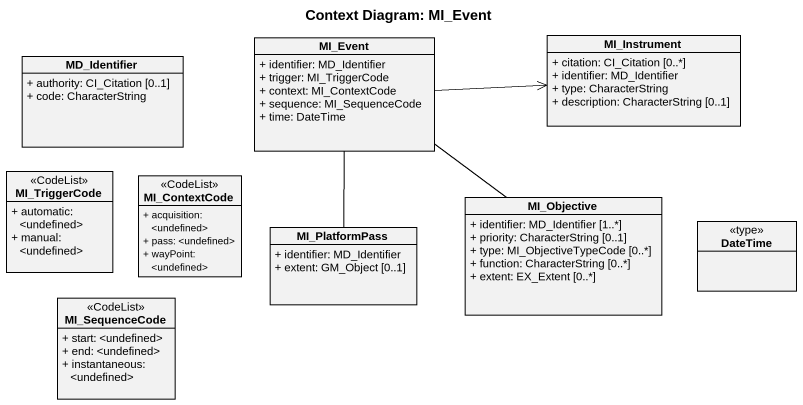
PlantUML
@startuml
title Context Diagram: MI_Event
hide circle
hide empty members
skinparam classAttributeIconSize 0
class MD_Identifier {
  + authority: CI_Citation [0..1]
  + code: CharacterString
}
class MI_Event {
  + identifier: MD_Identifier
  + trigger: MI_TriggerCode
  + context: MI_ContextCode
  + sequence: MI_SequenceCode
  + time: DateTime
}
class MI_Instrument {
  + citation: CI_Citation [0..*]
  + identifier: MD_Identifier
  + type: CharacterString
  + description: CharacterString [0..1]
}
class MI_TriggerCode <<CodeList>> {
  + automatic: <undefined>
  + manual: <undefined>
}
class MI_ContextCode <<CodeList>> {
  + acquisition: <undefined>
  + pass: <undefined>
  + wayPoint: <undefined>
}
class MI_Objective {
  + identifier: MD_Identifier [1..*]
  + priority: CharacterString [0..1]
  + type: MI_ObjectiveTypeCode [0..*]
  + function: CharacterString [0..*]
  + extent: EX_Extent [0..*]
}
class MI_PlatformPass {
  + identifier: MD_Identifier
  + extent: GM_Object [0..1]
}
class DateTime <<type>>
class MI_SequenceCode <<CodeList>> {
  + start: <undefined>
  + end: <undefined>
  + instantaneous: <undefined>
}
MI_Event -right-> MI_Instrument
MI_Event -- MI_Objective
MI_Event -- MI_PlatformPass
@enduml
